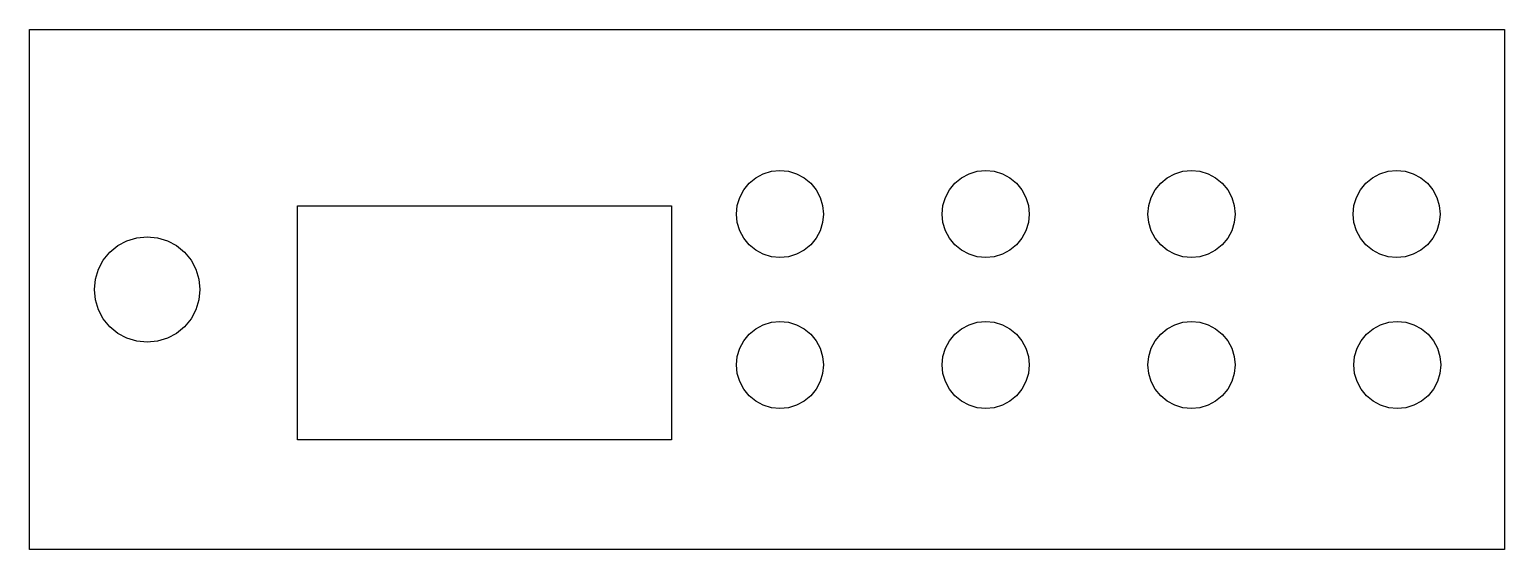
# Model space of a CAD drawing. Extents: x 0 to 112, y 0 to 39.
import ezdxf

# ---------------------------------------------------------------- set-up
doc = ezdxf.new("R2010")
doc.units = 0
doc.layers.add('Layer_1', color=7, linetype='CONTINUOUS')

msp = doc.modelspace()

# ---------------------------------------------------------------- linework, layer by layer
at = {"layer": 'Layer_1', "color": 7}
for p, q in [((0.04993, 39.4211), (111.83533, 39.4211)), ((0.04993, 0.0511), (0.04993, 39.4211)), ((111.83533, 39.4211), (111.83533, 0.0511)), ((54.58707, 27.78428), (55.08714, 28.19468)), ((55.08714, 28.19468), (55.65767, 28.49963)), ((55.65767, 28.49963), (56.27672, 28.68742)), ((56.27672, 28.68742), (56.92052, 28.75083)), ((56.92052, 28.75083), (57.56432, 28.68742)), ((57.56432, 28.68742), (58.18338, 28.49963)), ((58.18338, 28.49963), (58.7539, 28.19468)), ((58.7539, 28.19468), (59.25397, 27.78428)), ((70.18267, 27.78428), (70.68274, 28.19468)), ((70.68274, 28.19468), (71.25327, 28.49963)), ((71.25327, 28.49963), (71.87232, 28.68742)), ((71.87232, 28.68742), (72.51612, 28.75083)), ((72.51612, 28.75083), (73.15992, 28.68742)), ((73.15992, 28.68742), (73.77898, 28.49963)), ((73.77898, 28.49963), (74.3495, 28.19468)), ((74.3495, 28.19468), (74.84957, 27.78428)), ((85.77827, 27.78428), (86.27834, 28.19468)), ((86.27834, 28.19468), (86.84887, 28.49963)), ((86.84887, 28.49963), (87.46792, 28.68742)), ((87.46792, 28.68742), (88.11172, 28.75083)), ((88.11172, 28.75083), (88.75552, 28.68742)), ((88.75552, 28.68742), (89.37458, 28.49963)), ((89.37458, 28.49963), (89.9451, 28.19468)), ((89.9451, 28.19468), (90.44517, 27.78428)), ((101.32487, 27.78428), (101.82494, 28.19468)), ((101.82494, 28.19468), (102.39547, 28.49963)), ((102.39547, 28.49963), (103.01452, 28.68742)), ((103.01452, 28.68742), (103.65832, 28.75083)), ((103.65832, 28.75083), (104.30212, 28.68742)), ((104.30212, 28.68742), (104.92118, 28.49963)), ((104.92118, 28.49963), (105.4917, 28.19468)), ((105.4917, 28.19468), (105.99177, 27.78428)), ((53.87172, 26.71368), (54.17667, 27.28421)), ((54.17667, 27.28421), (54.58707, 27.78428)), ((59.25397, 27.78428), (59.66437, 27.28421)), ((59.66437, 27.28421), (59.96932, 26.71368)), ((69.46732, 26.71368), (69.77227, 27.28421)), ((69.77227, 27.28421), (70.18267, 27.78428)), ((74.84957, 27.78428), (75.25997, 27.28421)), ((75.25997, 27.28421), (75.56492, 26.71368)), ((85.06292, 26.71368), (85.36787, 27.28421)), ((85.36787, 27.28421), (85.77827, 27.78428)), ((90.44517, 27.78428), (90.85557, 27.28421)), ((90.85557, 27.28421), (91.16052, 26.71368)), ((100.60952, 26.71368), (100.91447, 27.28421)), ((100.91447, 27.28421), (101.32487, 27.78428)), ((105.99177, 27.78428), (106.40217, 27.28421)), ((106.40217, 27.28421), (106.70712, 26.71368)), ((20.34933, 8.36282), (20.34933, 26.06282)), ((20.34933, 26.06282), (48.69933, 26.06282)), ((48.69933, 26.06282), (48.69933, 8.36282)), ((53.62052, 25.45083), (53.68393, 26.09463)), ((53.68393, 26.09463), (53.87172, 26.71368)), ((59.96932, 26.71368), (60.15711, 26.09463)), ((60.15711, 26.09463), (60.22052, 25.45083)), ((69.21612, 25.45083), (69.27953, 26.09463)), ((69.27953, 26.09463), (69.46732, 26.71368)), ((75.56492, 26.71368), (75.75271, 26.09463)), ((75.75271, 26.09463), (75.81612, 25.45083)), ((84.81172, 25.45083), (84.87513, 26.09463)), ((84.87513, 26.09463), (85.06292, 26.71368)), ((91.16052, 26.71368), (91.34831, 26.09463)), ((91.34831, 26.09463), (91.41172, 25.45083)), ((100.35832, 25.45083), (100.42173, 26.09463)), ((100.42173, 26.09463), (100.60952, 26.71368)), ((106.70712, 26.71368), (106.89491, 26.09463)), ((106.89491, 26.09463), (106.95832, 25.45083)), ((53.68393, 24.80703), (53.62052, 25.45083)), ((53.87172, 24.18797), (53.68393, 24.80703)), ((60.15711, 24.80703), (59.96932, 24.18797)), ((60.22052, 25.45083), (60.15711, 24.80703)), ((69.27953, 24.80703), (69.21612, 25.45083)), ((69.46732, 24.18797), (69.27953, 24.80703)), ((75.75271, 24.80703), (75.56492, 24.18797)), ((75.81612, 25.45083), (75.75271, 24.80703)), ((84.87513, 24.80703), (84.81172, 25.45083)), ((85.06292, 24.18797), (84.87513, 24.80703)), ((91.34831, 24.80703), (91.16052, 24.18797)), ((91.41172, 25.45083), (91.34831, 24.80703)), ((100.42173, 24.80703), (100.35832, 25.45083)), ((100.60952, 24.18797), (100.42173, 24.80703)), ((106.89491, 24.80703), (106.70712, 24.18797)), ((106.95832, 25.45083), (106.89491, 24.80703)), ((7.4346, 23.43134), (8.18497, 23.65896)), ((8.18497, 23.65896), (8.96533, 23.73582)), ((8.96533, 23.73582), (9.74569, 23.65896)), ((9.74569, 23.65896), (10.49606, 23.43134)), ((54.17667, 23.61745), (53.87172, 24.18797)), ((54.58707, 23.11738), (54.17667, 23.61745)), ((59.66437, 23.61745), (59.25397, 23.11738)), ((59.96932, 24.18797), (59.66437, 23.61745)), ((69.77227, 23.61745), (69.46732, 24.18797)), ((70.18267, 23.11738), (69.77227, 23.61745)), ((75.25997, 23.61745), (74.84957, 23.11738)), ((75.56492, 24.18797), (75.25997, 23.61745)), ((85.36787, 23.61745), (85.06292, 24.18797)), ((85.77827, 23.11738), (85.36787, 23.61745)), ((90.85557, 23.61745), (90.44517, 23.11738)), ((91.16052, 24.18797), (90.85557, 23.61745)), ((100.91447, 23.61745), (100.60952, 24.18797)), ((101.32487, 23.11738), (100.91447, 23.61745)), ((106.40217, 23.61745), (105.99177, 23.11738)), ((106.70712, 24.18797), (106.40217, 23.61745)), ((5.63945, 21.9581), (6.1369, 22.56425)), ((6.1369, 22.56425), (6.74305, 23.0617)), ((6.74305, 23.0617), (7.4346, 23.43134)), ((10.49606, 23.43134), (11.18761, 23.0617)), ((11.18761, 23.0617), (11.79376, 22.56425)), ((11.79376, 22.56425), (12.29121, 21.9581)), ((55.08714, 22.70698), (54.58707, 23.11738)), ((55.65767, 22.40203), (55.08714, 22.70698)), ((56.27672, 22.21424), (55.65767, 22.40203)), ((58.18338, 22.40203), (57.56432, 22.21424)), ((58.7539, 22.70698), (58.18338, 22.40203)), ((59.25397, 23.11738), (58.7539, 22.70698)), ((70.68274, 22.70698), (70.18267, 23.11738)), ((71.25327, 22.40203), (70.68274, 22.70698)), ((71.87232, 22.21424), (71.25327, 22.40203)), ((73.77898, 22.40203), (73.15992, 22.21424)), ((74.3495, 22.70698), (73.77898, 22.40203)), ((74.84957, 23.11738), (74.3495, 22.70698)), ((86.27834, 22.70698), (85.77827, 23.11738)), ((86.84887, 22.40203), (86.27834, 22.70698)), ((87.46792, 22.21424), (86.84887, 22.40203)), ((89.37458, 22.40203), (88.75552, 22.21424)), ((89.9451, 22.70698), (89.37458, 22.40203)), ((90.44517, 23.11738), (89.9451, 22.70698)), ((101.82494, 22.70698), (101.32487, 23.11738)), ((102.39547, 22.40203), (101.82494, 22.70698)), ((103.01452, 22.21424), (102.39547, 22.40203)), ((104.92118, 22.40203), (104.30212, 22.21424)), ((105.4917, 22.70698), (104.92118, 22.40203)), ((105.99177, 23.11738), (105.4917, 22.70698)), ((5.04219, 20.51618), (5.26981, 21.26655)), ((5.26981, 21.26655), (5.63945, 21.9581)), ((12.29121, 21.9581), (12.66085, 21.26655)), ((12.66085, 21.26655), (12.88847, 20.51618)), ((56.92052, 22.15083), (56.27672, 22.21424)), ((57.56432, 22.21424), (56.92052, 22.15083)), ((72.51612, 22.15083), (71.87232, 22.21424)), ((73.15992, 22.21424), (72.51612, 22.15083)), ((88.11172, 22.15083), (87.46792, 22.21424)), ((88.75552, 22.21424), (88.11172, 22.15083)), ((103.65832, 22.15083), (103.01452, 22.21424)), ((104.30212, 22.21424), (103.65832, 22.15083)), ((4.96533, 19.73582), (5.04219, 20.51618)), ((12.88847, 20.51618), (12.96533, 19.73582)), ((5.04219, 18.95546), (4.96533, 19.73582)), ((12.96533, 19.73582), (12.88847, 18.95546)), ((5.26981, 18.20509), (5.04219, 18.95546)), ((5.63945, 17.51354), (5.26981, 18.20509)), ((12.66085, 18.20509), (12.29121, 17.51354)), ((12.88847, 18.95546), (12.66085, 18.20509)), ((6.1369, 16.90739), (5.63945, 17.51354)), ((6.74305, 16.40994), (6.1369, 16.90739)), ((11.79376, 16.90739), (11.18761, 16.40994)), ((12.29121, 17.51354), (11.79376, 16.90739)), ((55.08714, 16.76466), (55.65767, 17.06961)), ((55.65767, 17.06961), (56.27672, 17.2574)), ((56.27672, 17.2574), (56.92052, 17.32081)), ((56.92052, 17.32081), (57.56432, 17.2574)), ((57.56432, 17.2574), (58.18338, 17.06961)), ((58.18338, 17.06961), (58.7539, 16.76466)), ((70.68274, 16.76466), (71.25327, 17.06961)), ((71.25327, 17.06961), (71.87232, 17.2574)), ((71.87232, 17.2574), (72.51612, 17.32081)), ((72.51612, 17.32081), (73.15992, 17.2574)), ((73.15992, 17.2574), (73.77898, 17.06961)), ((73.77898, 17.06961), (74.3495, 16.76466)), ((86.27834, 16.76466), (86.84887, 17.06961)), ((86.84887, 17.06961), (87.46792, 17.2574)), ((87.46792, 17.2574), (88.11172, 17.32081)), ((88.11172, 17.32081), (88.75552, 17.2574)), ((88.75552, 17.2574), (89.37458, 17.06961)), ((89.37458, 17.06961), (89.9451, 16.76466)), ((101.87394, 16.76466), (102.44447, 17.06961)), ((102.44447, 17.06961), (103.06352, 17.2574)), ((103.06352, 17.2574), (103.70732, 17.32081)), ((103.70732, 17.32081), (104.35112, 17.2574)), ((104.35112, 17.2574), (104.97018, 17.06961)), ((104.97018, 17.06961), (105.5407, 16.76466)), ((7.4346, 16.0403), (6.74305, 16.40994)), ((8.18497, 15.81268), (7.4346, 16.0403)), ((8.96533, 15.73582), (8.18497, 15.81268)), ((9.74569, 15.81268), (8.96533, 15.73582)), ((10.49606, 16.0403), (9.74569, 15.81268)), ((11.18761, 16.40994), (10.49606, 16.0403)), ((53.87172, 15.28366), (54.17667, 15.85419)), ((54.17667, 15.85419), (54.58707, 16.35426)), ((54.58707, 16.35426), (55.08714, 16.76466)), ((58.7539, 16.76466), (59.25397, 16.35426)), ((59.25397, 16.35426), (59.66437, 15.85419)), ((59.66437, 15.85419), (59.96932, 15.28366)), ((69.46732, 15.28366), (69.77227, 15.85419)), ((69.77227, 15.85419), (70.18267, 16.35426)), ((70.18267, 16.35426), (70.68274, 16.76466)), ((74.3495, 16.76466), (74.84957, 16.35426)), ((74.84957, 16.35426), (75.25997, 15.85419)), ((75.25997, 15.85419), (75.56492, 15.28366)), ((85.06292, 15.28366), (85.36787, 15.85419)), ((85.36787, 15.85419), (85.77827, 16.35426)), ((85.77827, 16.35426), (86.27834, 16.76466)), ((89.9451, 16.76466), (90.44517, 16.35426)), ((90.44517, 16.35426), (90.85557, 15.85419)), ((90.85557, 15.85419), (91.16052, 15.28366)), ((100.65852, 15.28366), (100.96347, 15.85419)), ((100.96347, 15.85419), (101.37387, 16.35426)), ((101.37387, 16.35426), (101.87394, 16.76466)), ((105.5407, 16.76466), (106.04077, 16.35426)), ((106.04077, 16.35426), (106.45117, 15.85419)), ((106.45117, 15.85419), (106.75612, 15.28366)), ((53.62052, 14.02081), (53.68393, 14.66461)), ((53.68393, 14.66461), (53.87172, 15.28366)), ((59.96932, 15.28366), (60.15711, 14.66461)), ((60.15711, 14.66461), (60.22052, 14.02081)), ((69.21612, 14.02081), (69.27953, 14.66461)), ((69.27953, 14.66461), (69.46732, 15.28366)), ((75.56492, 15.28366), (75.75271, 14.66461)), ((75.75271, 14.66461), (75.81612, 14.02081)), ((84.81172, 14.02081), (84.87513, 14.66461)), ((84.87513, 14.66461), (85.06292, 15.28366)), ((91.16052, 15.28366), (91.34831, 14.66461)), ((91.34831, 14.66461), (91.41172, 14.02081)), ((100.40732, 14.02081), (100.47073, 14.66461)), ((100.47073, 14.66461), (100.65852, 15.28366)), ((106.75612, 15.28366), (106.94391, 14.66461)), ((106.94391, 14.66461), (107.00732, 14.02081)), ((53.68393, 13.37701), (53.62052, 14.02081)), ((60.22052, 14.02081), (60.15711, 13.37701)), ((69.27953, 13.37701), (69.21612, 14.02081)), ((75.81612, 14.02081), (75.75271, 13.37701)), ((84.87513, 13.37701), (84.81172, 14.02081)), ((91.41172, 14.02081), (91.34831, 13.37701)), ((100.47073, 13.37701), (100.40732, 14.02081)), ((107.00732, 14.02081), (106.94391, 13.37701)), ((53.87172, 12.75795), (53.68393, 13.37701)), ((54.17667, 12.18743), (53.87172, 12.75795)), ((59.96932, 12.75795), (59.66437, 12.18743)), ((60.15711, 13.37701), (59.96932, 12.75795)), ((69.46732, 12.75795), (69.27953, 13.37701)), ((69.77227, 12.18743), (69.46732, 12.75795)), ((75.56492, 12.75795), (75.25997, 12.18743)), ((75.75271, 13.37701), (75.56492, 12.75795)), ((85.06292, 12.75795), (84.87513, 13.37701)), ((85.36787, 12.18743), (85.06292, 12.75795)), ((91.16052, 12.75795), (90.85557, 12.18743)), ((91.34831, 13.37701), (91.16052, 12.75795)), ((100.65852, 12.75795), (100.47073, 13.37701)), ((100.96347, 12.18743), (100.65852, 12.75795)), ((106.75612, 12.75795), (106.45117, 12.18743)), ((106.94391, 13.37701), (106.75612, 12.75795)), ((54.58707, 11.68736), (54.17667, 12.18743)), ((55.08714, 11.27696), (54.58707, 11.68736)), ((55.65767, 10.97201), (55.08714, 11.27696)), ((58.7539, 11.27696), (58.18338, 10.97201)), ((59.25397, 11.68736), (58.7539, 11.27696)), ((59.66437, 12.18743), (59.25397, 11.68736)), ((70.18267, 11.68736), (69.77227, 12.18743)), ((70.68274, 11.27696), (70.18267, 11.68736)), ((71.25327, 10.97201), (70.68274, 11.27696)), ((74.3495, 11.27696), (73.77898, 10.97201)), ((74.84957, 11.68736), (74.3495, 11.27696)), ((75.25997, 12.18743), (74.84957, 11.68736)), ((85.77827, 11.68736), (85.36787, 12.18743)), ((86.27834, 11.27696), (85.77827, 11.68736)), ((86.84887, 10.97201), (86.27834, 11.27696)), ((89.9451, 11.27696), (89.37458, 10.97201)), ((90.44517, 11.68736), (89.9451, 11.27696)), ((90.85557, 12.18743), (90.44517, 11.68736)), ((101.37387, 11.68736), (100.96347, 12.18743)), ((101.87394, 11.27696), (101.37387, 11.68736)), ((102.44447, 10.97201), (101.87394, 11.27696)), ((105.5407, 11.27696), (104.97018, 10.97201)), ((106.04077, 11.68736), (105.5407, 11.27696)), ((106.45117, 12.18743), (106.04077, 11.68736)), ((56.27672, 10.78422), (55.65767, 10.97201)), ((56.92052, 10.72081), (56.27672, 10.78422)), ((57.56432, 10.78422), (56.92052, 10.72081)), ((58.18338, 10.97201), (57.56432, 10.78422)), ((71.87232, 10.78422), (71.25327, 10.97201)), ((72.51612, 10.72081), (71.87232, 10.78422)), ((73.15992, 10.78422), (72.51612, 10.72081)), ((73.77898, 10.97201), (73.15992, 10.78422)), ((87.46792, 10.78422), (86.84887, 10.97201)), ((88.11172, 10.72081), (87.46792, 10.78422)), ((88.75552, 10.78422), (88.11172, 10.72081)), ((89.37458, 10.97201), (88.75552, 10.78422)), ((103.06352, 10.78422), (102.44447, 10.97201)), ((103.70732, 10.72081), (103.06352, 10.78422)), ((104.35112, 10.78422), (103.70732, 10.72081)), ((104.97018, 10.97201), (104.35112, 10.78422)), ((48.69933, 8.36282), (20.34933, 8.36282)), ((111.83533, 0.0511), (0.04993, 0.0511))]:
    msp.add_line(p, q, dxfattribs=at)

doc.saveas('drawing.dxf')
